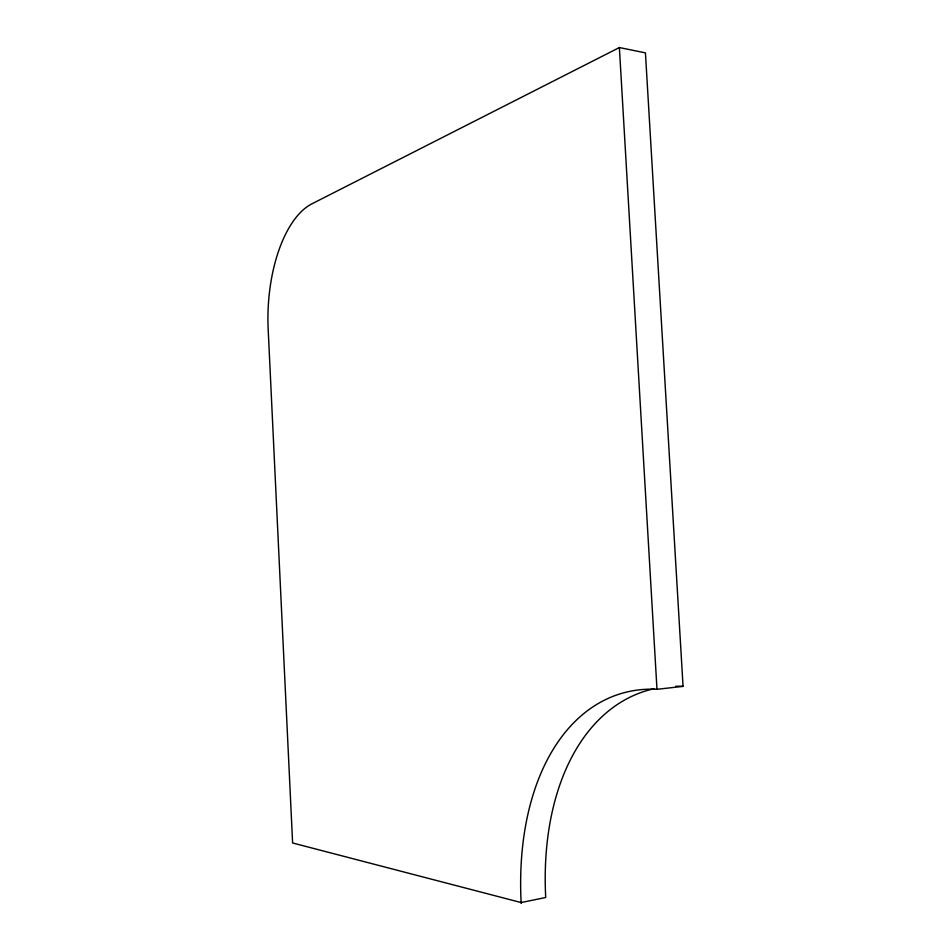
<?xml version="1.0" encoding="UTF-8"?>
<svg xmlns="http://www.w3.org/2000/svg" width="951" height="951" viewBox="0 0 951 951"><rect width="100%" height="100%" fill="white"/><g stroke="black" fill="none" stroke-linecap="round" stroke-linejoin="round"><path stroke-width="1.43" d="M521.184 903.45L521.136 902.558A268.931 166.342 73.7 0 1 656.986 689.309L683.056 686.372L645.432 52.876L619.374 47.55L311.904 203.835A109.567 52.246 -87.2 0 0 268.182 329.474L292.611 842.978L521.136 902.558L545.708 897.494A265.388 167.638 73.1 0 1 654.454 688.667M619.374 47.55L656.986 689.32M675.697 686.242A265.388 167.638 73.1 0 1 683.056 686.36"/></g></svg>
